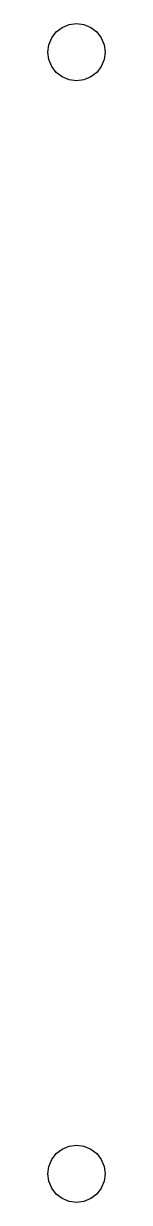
# Model space of a CAD drawing. Extents: x 0.43 to 0.52, y -0.82 to 0.82.
import ezdxf

# ---------------------------------------------------------------- set-up
doc = ezdxf.new("R2010")
doc.units = 0
doc.header["$MEASUREMENT"] = 0
doc.layers.add('L3', color=7, linetype='Continuous')

msp = doc.modelspace()

# ---------------------------------------------------------------- linework, layer by layer
at = {"layer": 'L3'}
for points in [[(0.435, 0.785), (0.436363, 0.795353), (0.440359, 0.805), (0.446716, 0.813284), (0.455, 0.819641), (0.464647, 0.823637), (0.475, 0.825), (0.485353, 0.823637), (0.495, 0.819641), (0.503284, 0.813284), (0.509641, 0.805), (0.513637, 0.795353), (0.515, 0.785), (0.513637, 0.774647), (0.509641, 0.765), (0.503284, 0.756716), (0.495, 0.750359), (0.485353, 0.746363), (0.475, 0.745), (0.464647, 0.746363), (0.455, 0.750359), (0.446716, 0.756716), (0.440359, 0.765), (0.436363, 0.774647)], [(0.435, -0.785), (0.436363, -0.774647), (0.440359, -0.765), (0.446716, -0.756716), (0.455, -0.750359), (0.464647, -0.746363), (0.475, -0.745), (0.485353, -0.746363), (0.495, -0.750359), (0.503284, -0.756716), (0.509641, -0.765), (0.513637, -0.774647), (0.515, -0.785), (0.513637, -0.795353), (0.509641, -0.805), (0.503284, -0.813284), (0.495, -0.819641), (0.485353, -0.823637), (0.475, -0.825), (0.464647, -0.823637), (0.455, -0.819641), (0.446716, -0.813284), (0.440359, -0.805), (0.436363, -0.795353)]]:
    msp.add_lwpolyline(points, close=True, dxfattribs=at)

doc.saveas('drawing.dxf')
